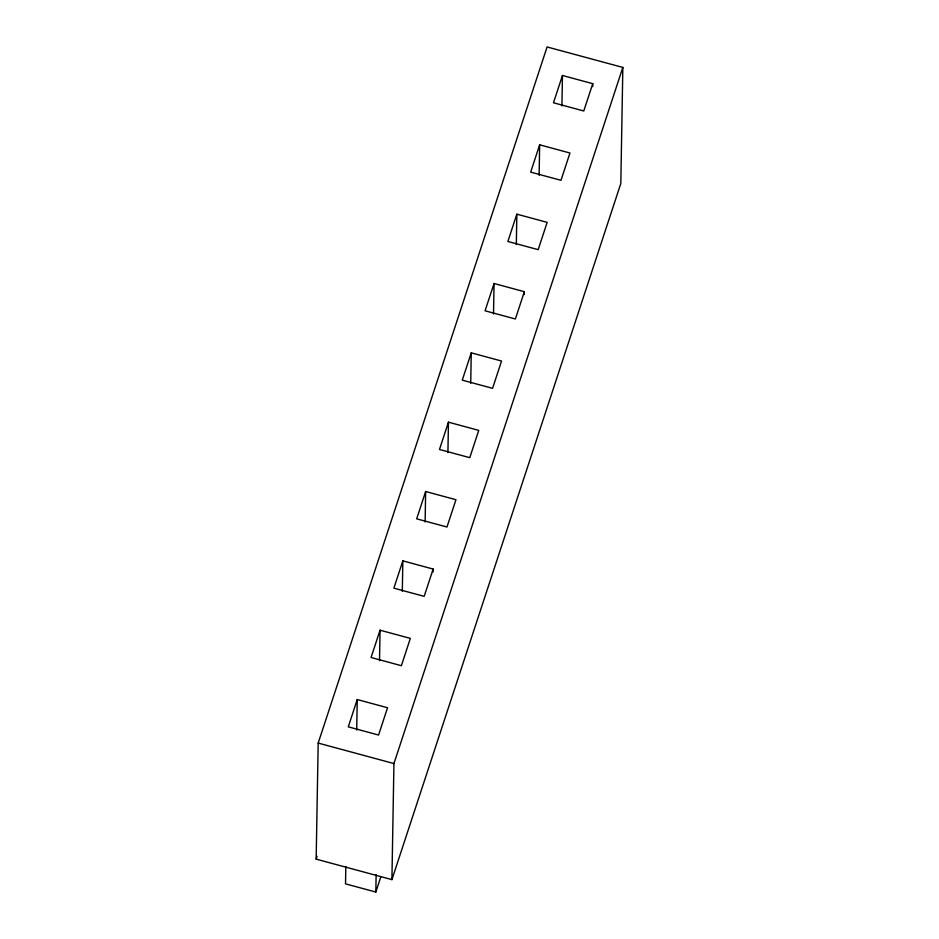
<?xml version="1.0" encoding="UTF-8"?>
<svg xmlns="http://www.w3.org/2000/svg" width="939" height="939" viewBox="0 0 939 939"><rect width="100%" height="100%" fill="white"/><g stroke="black" fill="none" stroke-linecap="round" stroke-linejoin="round"><path stroke-width="1.41" d="M316.161 859.138L318.18 743.078L547.085 46.95L622.839 67.432L620.82 183.492L391.915 879.62L316.161 859.138L317.077 856.345M345.834 866.474L345.529 883.857L375.835 892.05L380.764 877.038M356.714 730.002L357.243 699.543L387.549 707.736L378.57 735.037L348.275 726.845L357.243 699.543M379.52 660.669L380.049 630.198L410.343 638.391L401.376 665.692L371.069 657.5L380.049 630.198M375.835 892.05L376.128 874.679M391.915 879.62L393.934 763.56L622.839 67.432M402.315 591.324L402.843 560.865L433.149 569.057L433.102 571.957M425.121 521.99L425.649 491.52L455.955 499.712L446.976 527.014L416.67 518.821L425.649 491.52M447.915 452.645L448.455 422.186L478.749 430.379L469.77 457.669L439.475 449.476L448.455 422.186M470.721 383.3L471.249 352.841L501.555 361.034L492.576 388.335L462.27 380.142L471.249 352.841M493.515 313.966L494.055 283.496L524.349 291.7L524.302 294.6M516.321 244.621L516.849 214.162L547.155 222.355L538.176 249.657L507.882 241.464L516.849 214.162M539.127 175.288L539.655 144.817L569.961 153.01L560.982 180.311L530.676 172.119L539.655 144.817M561.921 105.943L562.449 75.484L592.755 83.677L592.709 86.576M402.843 560.865L393.875 588.154L424.17 596.359L433.149 569.057M494.055 283.496L485.076 310.797L515.382 318.99L524.349 291.7M562.449 75.484L553.482 102.785L583.776 110.978L592.755 83.677M318.18 743.078L393.934 763.56"/></g></svg>
